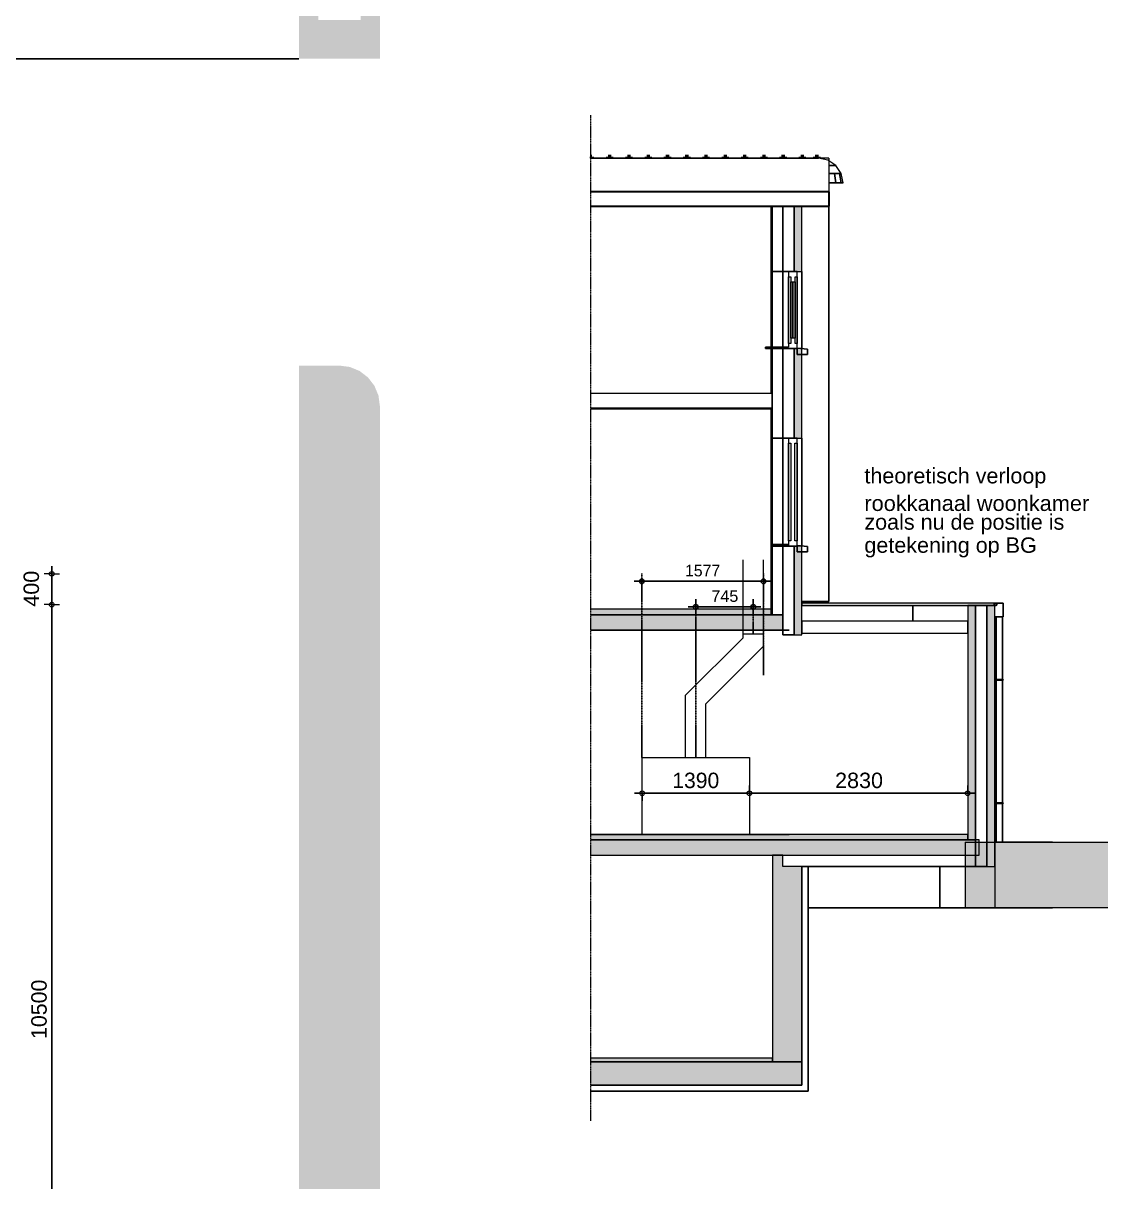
# Model space of a CAD drawing. Header units: millimetres. Extents: x -245 to 49755, y -245 to 41806.
# Drawn here: x 23945 to 30934, y 9032 to 16545 of the extents above; entities that cross this region are included whole.
import ezdxf

# ---------------------------------------------------------------- set-up
doc = ezdxf.new("R2010")
doc.units = ezdxf.units.MM
for name, pattern in [('PUNKT2_S9', [1, 0, -1]), ('STRICHPUNKT2_S5', [11, 8, -1, 1, -1]), ('VERDECKT2_S2', [2.7, 2, -0.7])]:
    doc.linetypes.add(name, pattern=pattern)
doc.layers.add('Standard', color=7, linetype='Continuous', lineweight=25)
doc.styles.add('ARIAL', font='arial.ttf')

msp = doc.modelspace()

# ---------------------------------------------------------------- hatches: boundary and pattern name
at = {"layer": 'Standard', "linetype": 'PUNKT2_S9', "lineweight": -3}
h = msp.add_hatch(color=23, dxfattribs=at)
h.paths.add_polyline_path([(25905.1, 19194.9), (25905.1, 19172.5), (25983.1, 19172.5), (25983.1, 19197.8), (25982, 19220.6), (25978.8, 19234.4), (25973.4, 19242.7), (25965.3, 19248.8), (25955.4, 19252.8), (25943.9, 19254.1), (25930.2, 19252.2), (25919.1, 19246.7), (25911.3, 19238.4), (25907, 19228.1), (25905.6, 19215.6)])
h.paths.add_polyline_path([(25912.6, 18709.3), (25907.7, 18697.4), (25905.8, 18683.1), (25905.1, 18659.5), (25905.1, 18638.7), (26087.2, 18638.7), (26087.2, 18673.2), (26086.7, 18689.9), (26084.6, 18701.2), (26080.1, 18711.5), (26073.1, 18719.8), (26062.5, 18726.7), (26046.7, 18732), (26024.7, 18735.4), (25996.2, 18736.7), (25968.1, 18735.4), (25947.3, 18732), (25932.1, 18726.3), (25920.7, 18718.9)])
h.paths.add_polyline_path([(25967, 18490.9), (25959.8, 18496.6), (25950.7, 18500), (25939.2, 18501.3), (25926.7, 18499.7), (25916.9, 18495), (25909.8, 18487.7), (25906, 18477.7), (25905.3, 18466.4), (25905.1, 18443.9), (25905.1, 18407.8), (25974.9, 18407.8), (25974.9, 18442), (25974.1, 18469.1), (25971.5, 18483.6)])
h.paths.add_polyline_path([(25974.9, 17037.9), (25974.9, 17072.2), (25974.1, 17099.2), (25971.5, 17113.7), (25967, 17121.1), (25959.8, 17126.7), (25950.7, 17130.2), (25939.2, 17131.4), (25926.7, 17129.9), (25916.9, 17125.2), (25909.8, 17117.8), (25906, 17107.8), (25905.3, 17096.5), (25905.1, 17074.1), (25905.1, 17037.9)])
h.paths.add_polyline_path([(25733.6, 16314.4), (26258.6, 16314.4), (26258.6, 25551.9), (26249.6, 25619.9), (26223.4, 25683.2), (26181.7, 25737.6), (26127.3, 25779.3), (26064, 25805.5), (25996.1, 25814.4), (25733.6, 25814.4)])
h.paths.add_polyline_path([(26133.6, 17487.8), (25905.1, 17487.8), (25905.1, 17419.8), (25858.6, 17419.8), (25858.6, 17601.9), (25905.1, 17601.9), (25905.1, 17534.1), (26133.6, 17534.1)], flags=16)
h.paths.add_polyline_path([(26133.6, 18822.3), (25858.6, 18822.3), (25858.6, 18868.6), (26133.6, 18868.6)], flags=16)
h.paths.add_polyline_path([(26032.4, 19766.5), (25986.1, 19766.5), (25986.1, 19866.2), (26095.7, 19866.2), (26111.6, 19848.4), (26125.5, 19824), (26135.1, 19796.4), (26138.2, 19768.2), (26133.7, 19734.6), (26120.2, 19705.6), (26098.1, 19682.1), (26068.5, 19665.4), (26033.2, 19655.2), (25995.1, 19651.9), (25954.6, 19655.7), (25918.8, 19666.9), (25889.3, 19685.4), (25867.5, 19710.9), (25857.2, 19735.6), (25853.9, 19765.7), (25859.3, 19803.7), (25875.4, 19832.3), (25901, 19852.2), (25934.7, 19863.3), (25945, 19817.3), (25926.8, 19810.3), (25913.1, 19799), (25904.3, 19784), (25901.3, 19765.7), (25907.1, 19738.5), (25924.4, 19717.4), (25953.1, 19704.1), (25992.8, 19699.6), (26035.7, 19704.1), (26066.4, 19717.7), (26084.6, 19738.7), (26090.8, 19765.3), (26089.1, 19779.8), (26084.1, 19794.4), (26076.4, 19808), (26067.3, 19819.5), (26032.4, 19819.5)], flags=16)
h.paths.add_polyline_path([(25858.6, 19611), (26133.6, 19611), (26133.6, 19564.5), (25954.2, 19472.2), (26133.6, 19472.2), (26133.6, 19429.2), (25858.6, 19429.2), (25858.6, 19474.2), (26042.2, 19568), (25858.6, 19568)], flags=16)
h.paths.add_polyline_path([(26133.6, 19338.4), (25858.6, 19338.4), (25858.6, 19384.6), (26133.6, 19384.6)], flags=16)
h.paths.add_polyline_path([(26021, 19262.7), (26025.9, 19250.7), (26028.9, 19230.4), (26029.8, 19202.7), (26029.8, 19172.5), (26133.6, 19172.5), (26133.6, 19126.2), (25858.6, 19126.2), (25858.6, 19200.5), (25859.7, 19235.4), (25862.7, 19255.5), (25872.4, 19273.6), (25889.7, 19288.5), (25913.3, 19298.5), (25943.2, 19301.8), (25966.4, 19299.9), (25985.7, 19294.1), (26001.1, 19285.4), (26012.9, 19274.6)], flags=16)
h.paths.add_polyline_path([(25905.1, 18959), (25966, 18959), (25966, 19074), (26012.4, 19074), (26012.4, 18959), (26087.2, 18959), (26087.2, 19087), (26133.6, 19087), (26133.6, 18912.7), (25858.6, 18912.7), (25858.6, 19082.6), (25905.1, 19082.6)], flags=16)
h.paths.add_polyline_path([(26132, 18702.4), (26133.6, 18679.4), (26133.6, 18592.4), (25858.6, 18592.4), (25858.6, 18677), (25859.9, 18702.1), (25863.8, 18720.6), (25873.8, 18739.3), (25889.1, 18755.1), (25909.4, 18767.8), (25933.8, 18777), (25963.1, 18782.6), (25998.7, 18784.5), (26030.4, 18782.8), (26057.2, 18777.5), (26084.4, 18767), (26105.8, 18752.9), (26118.3, 18738.7), (26127.7, 18720.4)], flags=16)
h.paths.add_polyline_path([(26133.6, 18567.5), (26133.6, 18512.2), (26073.7, 18478.7), (26047.7, 18463.8), (26033.4, 18454.4), (26026.3, 18447.6), (26022, 18440.5), (26019.5, 18430.9), (26018.7, 18417.2), (26018.7, 18407.8), (26133.6, 18407.8), (26133.6, 18361.5), (25858.6, 18361.5), (25858.6, 18458.9), (25860.4, 18490.6), (25866.1, 18512.2), (25876.2, 18527.2), (25892.3, 18538.9), (25912.6, 18546.4), (25935.6, 18548.9), (25964, 18545.2), (25986.8, 18533.8), (26003.2, 18514.9), (26012.2, 18488.4), (26023.2, 18502.2), (26035.2, 18513.1), (26052.7, 18524.7), (26079.9, 18539.6)], flags=16)
h.paths.add_polyline_path([(25858.6, 18147.8), (25858.6, 18317.7), (25905.1, 18317.7), (25905.1, 18194.1), (25966, 18194.1), (25966, 18309.2), (26012.4, 18309.2), (26012.4, 18194.1), (26087.2, 18194.1), (26087.2, 18322.1), (26133.6, 18322.1), (26133.6, 18147.8)], flags=16)
h.paths.add_polyline_path([(25858.6, 18075.1), (25858.6, 18124.2), (26133.6, 18042.1), (26133.6, 17992.8), (25858.6, 17910.8), (25858.6, 17961), (26062.1, 18019)], flags=16)
h.paths.add_polyline_path([(25905.1, 17801.7), (25905.1, 17678.1), (25966, 17678.1), (25966, 17793.1), (26012.4, 17793.1), (26012.4, 17678.1), (26087.2, 17678.1), (26087.2, 17806.1), (26133.6, 17806.1), (26133.6, 17631.8), (25858.6, 17631.8), (25858.6, 17801.7)], flags=16)
h.paths.add_polyline_path([(26138.4, 17305.6), (26132.4, 17267.1), (26114.4, 17238.8), (26084.8, 17220.2), (26044.1, 17211), (26038.8, 17256), (26062.5, 17262.1), (26078.8, 17272.4), (26088.4, 17287.1), (26091.5, 17306), (26088.7, 17325.6), (26080.3, 17339.6), (26067.9, 17348.2), (26053.6, 17351), (26044.6, 17349.8), (26037.1, 17346.2), (26030.6, 17339.8), (26025.1, 17329.6), (26020.4, 17316.3), (26013.1, 17292.6), (26000.7, 17260.8), (25985.9, 17240.4), (25960.8, 17224.6), (25930.6, 17219.3), (25910.3, 17221.8), (25891.4, 17229.1), (25875.2, 17241.3), (25863.4, 17257.7), (25856.3, 17278.4), (25853.9, 17302.9), (25859.5, 17340.7), (25876.6, 17367.8), (25903, 17384.5), (25937.2, 17390.8), (25939.6, 17344.5), (25921.4, 17339.8), (25909.2, 17331.6), (25902.1, 17319.5), (25899.8, 17302.4), (25902.3, 17284.4), (25909.8, 17270.8), (25917.3, 17265.4), (25926.8, 17263.5), (25935.8, 17265.2), (25943.5, 17270.4), (25952.5, 17285.4), (25961.9, 17312.9), (25971.7, 17342.3), (25981.8, 17362.8), (25993.8, 17377.3), (26009.8, 17388.1), (26029.5, 17395), (26053.4, 17397.3), (26076.4, 17394.5), (26097.7, 17386.4), (26115.7, 17373.1), (26128.5, 17355.4), (26136, 17332.9)], flags=16)
h.paths.add_polyline_path([(25876.2, 17157.4), (25892.3, 17169.1), (25912.6, 17176.6), (25935.6, 17179.1), (25964, 17175.3), (25986.8, 17163.9), (26003.2, 17145), (26012.2, 17118.6), (26023.2, 17132.3), (26035.2, 17143.3), (26052.7, 17154.9), (26079.9, 17169.7), (26133.6, 17197.7), (26133.6, 17142.3), (26073.7, 17108.9), (26047.7, 17093.9), (26033.4, 17084.5), (26026.3, 17077.8), (26022, 17070.6), (26019.5, 17061.1), (26018.7, 17047.3), (26018.7, 17037.9), (26133.6, 17037.9), (26133.6, 16991.7), (25858.6, 16991.7), (25858.6, 17089.1), (25860.4, 17120.8), (25866.1, 17142.3)], flags=16)
h.paths.add_polyline_path([(26133.6, 16952.3), (26133.6, 16778), (25858.6, 16778), (25858.6, 16947.9), (25905.1, 16947.9), (25905.1, 16824.2), (25966, 16824.2), (25966, 16939.3), (26012.4, 16939.3), (26012.4, 16824.2), (26087.2, 16824.2), (26087.2, 16952.3)], flags=16)
h.paths.add_polyline_path([(25966, 16610.7), (25966, 16725.8), (26012.4, 16725.8), (26012.4, 16610.7), (26087.2, 16610.7), (26087.2, 16738.7), (26133.6, 16738.7), (26133.6, 16564.4), (25858.6, 16564.4), (25858.6, 16734.4), (25905.1, 16734.4), (25905.1, 16610.7)], flags=16)
at = {"layer": 'Standard', "linetype": 'PUNKT2_S9', "lineweight": 18}
for color, points in [(59, [(28996, 14934.4), (28996, 15357.3), (28946, 15357.3), (28946, 14934.4)]), (59, [(28996, 13854.4), (28996, 14434.4), (28946, 14434.4), (28946, 13854.4)]), (59, [(28996, 12579.4), (28996, 13154.4), (28946, 13154.4), (28946, 12579.4)]), (253, [(30243, 12769.4), (30243, 12784.4), (28996, 12784.4), (28996, 12769.4)]), (253, [(28804.8, 12744.4), (27626.8, 12744.4), (27626.8, 12709.4), (28804.8, 12709.4)]), (254, [(28871, 12709.4), (27626.8, 12709.4), (27626.8, 12609.4), (28871, 12609.4)]), (9, [(30121, 11249.4), (30121, 12769.4), (30071, 12769.4), (30071, 11249.4)]), (59, [(30246, 11076.9), (30246, 12769.4), (30196, 12769.4), (30196, 11076.9)]), (253, [(30071, 11284.4), (27626.8, 11284.4), (27626.8, 11249.4), (30071, 11249.4)]), (254, [(30146, 11249.4), (27626.8, 11249.4), (27626.8, 11149.4), (30146, 11149.4)]), (7, [(30621, 11234.4), (30246, 11234.4), (30246, 10809.4), (30621, 10809.4)]), (9, [(28871, 9809.4), (28871, 11149.4), (28806, 11149.4), (28806, 9809.4)]), (9, [(28996, 9809.4), (28996, 11076.9), (28871, 11076.9), (28871, 9809.4)]), (251, [(28806, 9834.4), (27626.8, 9834.4), (27626.8, 9809.4), (28806, 9809.4)]), (252, [(28996, 9809.4), (27626.8, 9809.4), (27626.8, 9659.4), (28996, 9659.4)])]:
    msp.add_hatch(color=color, dxfattribs=at).paths.add_polyline_path(points)
at = {"layer": 'Standard', "linetype": 'PUNKT2_S9', "lineweight": -3}
h = msp.add_hatch(color=23, dxfattribs=at)
h.paths.add_polyline_path([(26036.9, 5450.5), (25995.1, 5454.9), (25953.8, 5450.5), (25924.6, 5437.6), (25907.1, 5417.6), (25901.3, 5391.8), (25907.1, 5366), (25925, 5345.7), (25954.4, 5332.5), (25995.9, 5328.2), (26036.9, 5332.7), (26066.8, 5346.1), (26084.8, 5366.4), (26090.8, 5391.8), (26084.8, 5416.9), (26067, 5437.1)])
h.paths.add_polyline_path([(26073.1, 5861.7), (26062.5, 5868.5), (26046.7, 5873.9), (26024.7, 5877.3), (25996.2, 5878.5), (25968.1, 5877.3), (25947.3, 5873.9), (25932.1, 5868.2), (25920.7, 5860.7), (25912.6, 5851.2), (25907.7, 5839.3), (25905.8, 5825), (25905.1, 5801.4), (25905.1, 5780.5), (26087.2, 5780.5), (26087.2, 5815.1), (26086.7, 5831.8), (26084.6, 5843.1), (26080.1, 5853.4)])
h.paths.add_polyline_path([(25905.1, 6261.7), (25905.1, 6225.6), (25974.9, 6225.6), (25974.9, 6259.8), (25974.1, 6286.9), (25971.5, 6301.4), (25967, 6308.8), (25959.8, 6314.4), (25950.7, 6317.8), (25939.2, 6319.1), (25926.7, 6317.5), (25916.9, 6312.8), (25909.8, 6305.5), (25906, 6295.5), (25905.3, 6284.2)])
h.paths.add_polyline_path([(25996.1, 14324.4), (25733.6, 14324.4), (25733.6, 4824.4), (26258.6, 4824.4), (26258.6, 14061.9), (26249.6, 14129.9), (26223.4, 14193.2), (26181.7, 14247.6), (26127.3, 14289.3), (26064, 14315.5)])
h.paths.add_polyline_path([(26018.7, 6225.6), (26133.6, 6225.6), (26133.6, 6179.3), (25858.6, 6179.3), (25858.6, 6276.7), (25860.4, 6308.5), (25866.1, 6330), (25876.2, 6345), (25892.3, 6356.7), (25912.6, 6364.3), (25935.6, 6366.7), (25964, 6363), (25986.8, 6351.6), (26003.2, 6332.7), (26012.2, 6306.2), (26023.2, 6320), (26035.2, 6331), (26052.7, 6342.5), (26079.9, 6357.4), (26133.6, 6385.3), (26133.6, 6330), (26073.7, 6296.5), (26047.7, 6281.6), (26033.4, 6272.2), (26026.3, 6265.5), (26022, 6258.3), (26019.5, 6248.7), (26018.7, 6235)], flags=16)
h.paths.add_polyline_path([(26087.2, 6139.9), (26133.6, 6139.9), (26133.6, 5965.6), (25858.6, 5965.6), (25858.6, 6135.6), (25905.1, 6135.6), (25905.1, 6011.9), (25966, 6011.9), (25966, 6127), (26012.4, 6127), (26012.4, 6011.9), (26087.2, 6011.9)], flags=16)
h.paths.add_polyline_path([(26133.6, 5734.3), (25858.6, 5734.3), (25858.6, 5818.8), (25859.9, 5844), (25863.8, 5862.5), (25873.8, 5881.2), (25889.1, 5897), (25909.4, 5909.7), (25933.8, 5918.9), (25963.1, 5924.5), (25998.7, 5926.4), (26030.4, 5924.7), (26057.2, 5919.4), (26084.4, 5908.9), (26105.8, 5894.8), (26118.3, 5880.6), (26127.7, 5862.3), (26132, 5844.3), (26133.6, 5821.3)], flags=16)
h.paths.add_polyline_path([(26087.2, 5586.4), (26087.2, 5701.4), (26133.6, 5701.4), (26133.6, 5540.1), (25860.8, 5540.1), (25860.8, 5586.4)], flags=16)
h.paths.add_polyline_path([(25875.1, 5326.5), (25864.7, 5341.9), (25856.7, 5364.9), (25853.9, 5391.3), (25863.2, 5436.9), (25891.6, 5472.3), (25936.6, 5495.1), (25996.4, 5502.8), (26055.7, 5495.3), (26100.7, 5472.6), (26128.9, 5437.3), (26138.2, 5391.9), (26128.9, 5346), (26100.9, 5310.6), (26056.3, 5288), (25997.8, 5280.5), (25959.1, 5283.1), (25927.2, 5290.9), (25907.3, 5300.2), (25889.5, 5312.2)], flags=16)
h.paths.add_polyline_path([(25901.7, 5255.8), (26087.2, 5130.2), (26087.2, 5260.6), (26133.6, 5260.6), (26133.6, 5074.4), (26083.5, 5074.4), (25905.1, 5194.8), (25905.1, 5074.4), (25858.6, 5074.4), (25858.6, 5255.8)], flags=16)
at = {"layer": 'Standard', "linetype": 'PUNKT2_S9', "lineweight": 18}
msp.add_hatch(color=7, dxfattribs=at).paths.add_polyline_path([(30053.9, 11234.4), (31314.9, 11234.4), (31314.9, 10809.4), (30053.9, 10809.4)], flags=16)

# ---------------------------------------------------------------- linework, layer by layer
at = {"layer": 'Standard', "color": 26, "linetype": 'Continuous', "lineweight": -3}
msp.add_line((17183.6, 16314.4), (25733.6, 16314.4), dxfattribs=at)
at = {"layer": 'Standard', "color": 30, "linetype": 'STRICHPUNKT2_S5', "lineweight": 18}
msp.add_line((27626.8, 9427.4), (27626.8, 15949), dxfattribs=at)
at = {"layer": 'Standard', "color": 8, "linetype": 'Continuous', "lineweight": 100}
for p, q in [((27626.8, 15678.4), (27634.2, 15678.4)), ((27634.2, 15678.4), (27634.2, 15668.4)), ((27739.2, 15668.4), (27739.2, 15678.4)), ((27739.2, 15678.4), (27759.2, 15678.4)), ((27759.2, 15678.4), (27759.2, 15668.4)), ((27864.2, 15668.4), (27864.2, 15678.4)), ((27864.2, 15678.4), (27884.2, 15678.4)), ((27884.2, 15678.4), (27884.2, 15668.4)), ((27989.2, 15668.4), (27989.2, 15678.4)), ((27989.2, 15678.4), (28009.2, 15678.4)), ((28009.2, 15678.4), (28009.2, 15668.4)), ((28114.2, 15668.4), (28114.2, 15678.4)), ((28114.2, 15678.4), (28134.2, 15678.4)), ((28134.2, 15678.4), (28134.2, 15668.4)), ((28239.2, 15668.4), (28239.2, 15678.4)), ((28239.2, 15678.4), (28259.2, 15678.4)), ((28259.2, 15678.4), (28259.2, 15668.4)), ((28364.2, 15668.4), (28364.2, 15678.4)), ((28364.2, 15678.4), (28384.2, 15678.4)), ((28384.2, 15678.4), (28384.2, 15668.4)), ((28489.2, 15668.4), (28489.2, 15678.4)), ((28489.2, 15678.4), (28509.2, 15678.4)), ((28509.2, 15678.4), (28509.2, 15668.4)), ((28614.2, 15668.4), (28614.2, 15678.4)), ((28614.2, 15678.4), (28634.2, 15678.4)), ((28634.2, 15678.4), (28634.2, 15668.4)), ((28739.2, 15668.4), (28739.2, 15678.4)), ((28739.2, 15678.4), (28759.2, 15678.4)), ((28759.2, 15678.4), (28759.2, 15668.4)), ((28864.2, 15668.4), (28864.2, 15678.4)), ((28864.2, 15678.4), (28884.2, 15678.4)), ((28884.2, 15678.4), (28884.2, 15668.4)), ((28989.2, 15668.4), (28989.2, 15678.4)), ((28989.2, 15678.4), (29009.2, 15678.4)), ((29009.2, 15678.4), (29009.2, 15668.4)), ((29102.8, 15678.4), (29082.8, 15678.4)), ((29082.8, 15678.4), (29082.8, 15668.4)), ((29102.8, 15668.4), (29102.8, 15678.4))]:
    msp.add_line(p, q, dxfattribs=at)
at = {"layer": 'Standard', "color": 250, "linetype": 'Continuous', "lineweight": 18}
for p, q in [((27626.8, 15668.4), (29082.8, 15668.4)), ((29164.1, 15656.3), (29102.8, 15668.4)), ((29216, 15621.6), (29164.1, 15656.3)), ((29250.6, 15569.7), (29216, 15621.6)), ((29262.8, 15508.4), (29250.6, 15569.7))]:
    msp.add_line(p, q, dxfattribs=at)
at = {"layer": 'Standard', "color": 253, "linetype": 'Continuous', "lineweight": 18}
for p, q in [((29171, 15668.4), (27626.8, 15668.4)), ((29171, 15668.4), (29171, 15450.6)), ((27626.8, 15450.6), (29171, 15450.6)), ((28614.1, 12559.4), (28614.1, 13065.8)), ((28746.1, 12504.7), (28746.1, 13065.8)), ((30121, 12769.4), (30071, 12769.4)), ((30071, 12769.4), (30071, 12667.4)), ((30121, 11249.4), (30121, 12769.4)), ((30071, 12667.4), (30071, 12589.4)), ((28241.5, 12186.9), (28614.1, 12559.4)), ((28614.1, 12584.4), (28746.1, 12584.4)), ((30071, 12589.4), (30071, 11284.4)), ((28373.5, 12132.2), (28746.1, 12504.7)), ((28241.5, 11784.4), (28241.5, 12186.9)), ((28373.5, 11784.4), (28373.5, 12132.2)), ((27957.5, 11784.4), (28655, 11784.4)), ((27957.5, 11784.4), (27957.5, 11284.4)), ((28655, 11784.4), (28655, 11284.4)), ((30071, 11284.4), (30071, 11249.4)), ((30071, 11249.4), (30121, 11249.4))]:
    msp.add_line(p, q, dxfattribs=at)
at = {"layer": 'Standard', "color": 7, "linetype": 'Continuous', "lineweight": -3}
for p, q in [((27634.2, 15668.4), (27634.2, 15678.4)), ((27739.2, 15678.4), (27739.2, 15668.4)), ((27759.2, 15668.4), (27759.2, 15678.4)), ((27864.2, 15678.4), (27864.2, 15668.4)), ((27884.2, 15668.4), (27884.2, 15678.4)), ((27989.2, 15678.4), (27989.2, 15668.4)), ((28009.2, 15668.4), (28009.2, 15678.4)), ((28114.2, 15678.4), (28114.2, 15668.4)), ((28134.2, 15668.4), (28134.2, 15678.4)), ((28239.2, 15678.4), (28239.2, 15668.4)), ((28259.2, 15668.4), (28259.2, 15678.4)), ((28364.2, 15678.4), (28364.2, 15668.4)), ((28384.2, 15668.4), (28384.2, 15678.4)), ((28489.2, 15678.4), (28489.2, 15668.4)), ((28509.2, 15668.4), (28509.2, 15678.4)), ((28614.2, 15678.4), (28614.2, 15668.4)), ((28634.2, 15668.4), (28634.2, 15678.4)), ((28739.2, 15678.4), (28739.2, 15668.4)), ((28759.2, 15668.4), (28759.2, 15678.4)), ((28864.2, 15678.4), (28864.2, 15668.4)), ((28884.2, 15668.4), (28884.2, 15678.4)), ((28989.2, 15678.4), (28989.2, 15668.4)), ((29009.2, 15668.4), (29009.2, 15678.4)), ((29082.8, 15678.4), (29082.8, 15668.4)), ((29102.8, 15678.4), (29102.8, 15668.4)), ((29171, 15621.6), (29182.8, 15621.6)), ((29171, 15569.7), (29207.4, 15569.7)), ((29182.8, 15621.6), (29207.4, 15621.6)), ((29207.4, 15621.6), (29216, 15621.6)), ((29207.4, 15569.7), (29216, 15508.4)), ((29207.4, 15569.7), (29239.4, 15569.7)), ((29239.4, 15569.7), (29250.6, 15508.4)), ((29239.4, 15569.7), (29250.6, 15569.7)), ((29171, 15508.4), (29216, 15508.4)), ((29216, 15508.4), (29250.6, 15508.4)), ((29250.6, 15508.4), (29262.8, 15508.4)), ((29171, 15357.3), (29171, 12795.8)), ((28796, 14934.4), (28796, 14444.4)), ((28802.3, 14934.4), (28802.3, 14444.4)), ((28802.3, 14444.4), (28802.3, 14934.4)), ((28871, 14444.4), (28871, 14934.4)), ((28871, 14934.4), (28871, 14444.4)), ((28909, 14900.9), (28909, 14467.9)), ((28966, 14467.9), (28966, 14900.9)), ((28996, 14434.6), (28996, 14934.4)), ((28923.5, 14867.4), (28923.5, 14501.4)), ((28937.5, 14867.4), (28937.5, 14501.4)), ((28951.5, 14501.4), (28951.5, 14867.4)), ((28802.3, 13164.4), (28802.3, 13854.4)), ((28802.3, 13854.4), (28802.3, 13164.4)), ((28871, 13164.4), (28871, 13854.4)), ((28871, 13854.4), (28871, 13164.4)), ((28996, 13154.6), (28996, 13854.4)), ((28909, 13820.9), (28909, 13187.9)), ((28966, 13187.9), (28966, 13820.9)), ((28909, 13164.4), (28796, 13164.4)), ((27957.5, 12925.7), (27907.5, 12925.7)), ((27957.5, 12925.7), (28173.9, 12925.7)), ((28173.9, 12925.7), (28746.1, 12925.7)), ((28746.1, 12925.7), (28796.1, 12925.7)), ((29171, 12795.8), (28996, 12795.8)), ((30246, 12784.4), (30243, 12784.4)), ((30246, 12769.4), (30246, 12776.9)), ((30253.5, 12784.4), (30301, 12784.4)), ((30301, 12784.4), (30301, 12769.4)), ((28307.5, 12760), (28257.5, 12760)), ((28307.5, 12760), (28344.7, 12760)), ((28344.7, 12760), (28680.1, 12760)), ((28680.1, 12760), (28730.1, 12760)), ((29716, 12667.4), (29716, 12769.4)), ((30196, 12769.4), (30178.5, 12769.4)), ((30196, 11076.9), (30196, 12769.4)), ((30301, 12769.4), (30301, 12694.4)), ((30246, 12694.4), (30301, 12694.4)), ((30256, 12289.4), (30256, 12694.4)), ((30296, 12694.4), (30296, 12289.4)), ((30251, 12289.4), (30251, 12284.4)), ((30251, 12289.4), (30251.1, 12289.4)), ((30251, 12284.4), (30251.1, 12284.4)), ((30251.1, 12289.4), (30251.2, 12289.4)), ((30251.1, 12284.4), (30251.2, 12284.4)), ((30251.2, 12289.4), (30251.4, 12289.4)), ((30251.2, 12284.4), (30251.4, 12284.4)), ((30251.4, 12289.4), (30251.6, 12289.4)), ((30251.4, 12284.4), (30251.6, 12284.4)), ((30251.6, 12289.4), (30251.9, 12289.4)), ((30251.6, 12284.4), (30251.9, 12284.4)), ((30251.9, 12289.4), (30252.2, 12289.4)), ((30251.9, 12284.4), (30252.2, 12284.4)), ((30252.2, 12289.4), (30252.5, 12289.4)), ((30252.2, 12284.4), (30252.5, 12284.4)), ((30252.5, 12289.4), (30252.9, 12289.4)), ((30252.5, 12284.4), (30252.9, 12284.4)), ((30252.9, 12289.4), (30253.4, 12289.4)), ((30252.9, 12284.4), (30253.4, 12284.4)), ((30253.4, 12289.4), (30253.9, 12289.4)), ((30253.4, 12284.4), (30253.9, 12284.4)), ((30253.9, 12289.4), (30254.4, 12289.4)), ((30253.9, 12284.4), (30254.4, 12284.4)), ((30254.4, 12289.4), (30254.9, 12289.4)), ((30254.4, 12284.4), (30254.9, 12284.4)), ((30254.9, 12289.4), (30255.5, 12289.4)), ((30254.9, 12284.4), (30255.5, 12284.4)), ((30255.5, 12289.4), (30256.2, 12289.4)), ((30255.5, 12284.4), (30256.2, 12284.4)), ((30256, 11489.4), (30256, 12284.4)), ((30256.2, 12289.4), (30256.9, 12289.4)), ((30256.2, 12284.4), (30256.9, 12284.4)), ((30256.9, 12289.4), (30257.6, 12289.4)), ((30256.9, 12284.4), (30257.6, 12284.4)), ((30257.6, 12289.4), (30258.3, 12289.4)), ((30257.6, 12284.4), (30258.3, 12284.4)), ((30258.3, 12289.4), (30259.1, 12289.4)), ((30258.3, 12284.4), (30259.1, 12284.4)), ((30259.1, 12289.4), (30260, 12289.4)), ((30259.1, 12284.4), (30260, 12284.4)), ((30260, 12289.4), (30260.8, 12289.4)), ((30260, 12284.4), (30260.8, 12284.4)), ((30260.8, 12289.4), (30261.7, 12289.4)), ((30260.8, 12284.4), (30261.7, 12284.4)), ((30261.7, 12289.4), (30262.6, 12289.4)), ((30261.7, 12284.4), (30262.6, 12284.4)), ((30262.6, 12289.4), (30263.5, 12289.4)), ((30262.6, 12284.4), (30263.5, 12284.4)), ((30263.5, 12289.4), (30264.5, 12289.4)), ((30263.5, 12284.4), (30264.5, 12284.4)), ((30264.5, 12289.4), (30265.5, 12289.4)), ((30264.5, 12284.4), (30265.5, 12284.4)), ((30265.5, 12289.4), (30266.5, 12289.4)), ((30265.5, 12284.4), (30266.5, 12284.4)), ((30266.5, 12289.4), (30267.5, 12289.4)), ((30266.5, 12284.4), (30267.5, 12284.4)), ((30267.5, 12289.4), (30268.5, 12289.4)), ((30267.5, 12284.4), (30268.5, 12284.4)), ((30268.5, 12289.4), (30269.6, 12289.4)), ((30268.5, 12284.4), (30269.6, 12284.4)), ((30269.6, 12289.4), (30270.6, 12289.4)), ((30269.6, 12284.4), (30270.6, 12284.4)), ((30270.6, 12289.4), (30271.7, 12289.4)), ((30270.6, 12284.4), (30271.7, 12284.4)), ((30271.7, 12289.4), (30272.8, 12289.4)), ((30271.7, 12284.4), (30272.8, 12284.4)), ((30272.8, 12289.4), (30273.8, 12289.4)), ((30272.8, 12284.4), (30273.8, 12284.4)), ((30273.8, 12289.4), (30274.9, 12289.4)), ((30273.8, 12284.4), (30274.9, 12284.4)), ((30274.9, 12289.4), (30276, 12289.4)), ((30274.9, 12284.4), (30276, 12284.4)), ((30276, 12289.4), (30277.1, 12289.4)), ((30276, 12284.4), (30277.1, 12284.4)), ((30277.1, 12289.4), (30278.2, 12289.4)), ((30277.1, 12284.4), (30278.2, 12284.4)), ((30278.2, 12289.4), (30279.3, 12289.4)), ((30278.2, 12284.4), (30279.3, 12284.4)), ((30279.3, 12289.4), (30280.4, 12289.4)), ((30279.3, 12284.4), (30280.4, 12284.4)), ((30280.4, 12289.4), (30281.4, 12289.4)), ((30280.4, 12284.4), (30281.4, 12284.4)), ((30281.4, 12289.4), (30282.5, 12289.4)), ((30281.4, 12284.4), (30282.5, 12284.4)), ((30282.5, 12289.4), (30283.5, 12289.4)), ((30282.5, 12284.4), (30283.5, 12284.4)), ((30283.5, 12289.4), (30284.6, 12289.4)), ((30283.5, 12284.4), (30284.6, 12284.4)), ((30284.6, 12289.4), (30285.6, 12289.4)), ((30284.6, 12284.4), (30285.6, 12284.4)), ((30285.6, 12289.4), (30286.6, 12289.4)), ((30285.6, 12284.4), (30286.6, 12284.4)), ((30286.6, 12289.4), (30287.6, 12289.4)), ((30286.6, 12284.4), (30287.6, 12284.4)), ((30287.6, 12289.4), (30288.5, 12289.4)), ((30287.6, 12284.4), (30288.5, 12284.4)), ((30288.5, 12289.4), (30289.5, 12289.4)), ((30288.5, 12284.4), (30289.5, 12284.4)), ((30289.5, 12289.4), (30290.4, 12289.4)), ((30289.5, 12284.4), (30290.4, 12284.4)), ((30290.4, 12289.4), (30291.2, 12289.4)), ((30290.4, 12284.4), (30291.2, 12284.4)), ((30291.2, 12289.4), (30292.1, 12289.4)), ((30291.2, 12284.4), (30292.1, 12284.4)), ((30292.1, 12289.4), (30292.9, 12289.4)), ((30292.1, 12284.4), (30292.9, 12284.4)), ((30292.9, 12289.4), (30293.7, 12289.4)), ((30292.9, 12284.4), (30293.7, 12284.4)), ((30293.7, 12289.4), (30294.5, 12289.4)), ((30293.7, 12284.4), (30294.5, 12284.4)), ((30294.5, 12289.4), (30295.2, 12289.4)), ((30294.5, 12284.4), (30295.2, 12284.4)), ((30295.2, 12289.4), (30295.9, 12289.4)), ((30295.2, 12284.4), (30295.9, 12284.4)), ((30295.9, 12289.4), (30296.5, 12289.4)), ((30295.9, 12284.4), (30296.5, 12284.4)), ((30296, 12284.4), (30296, 11489.4)), ((30296.5, 12289.4), (30297.1, 12289.4)), ((30296.5, 12284.4), (30297.1, 12284.4)), ((30297.1, 12289.4), (30297.7, 12289.4)), ((30297.1, 12284.4), (30297.7, 12284.4)), ((30297.7, 12289.4), (30298.2, 12289.4)), ((30297.7, 12284.4), (30298.2, 12284.4)), ((30298.2, 12289.4), (30298.7, 12289.4)), ((30298.2, 12284.4), (30298.7, 12284.4)), ((30298.7, 12289.4), (30299.1, 12289.4)), ((30298.7, 12284.4), (30299.1, 12284.4)), ((30299.1, 12289.4), (30299.5, 12289.4)), ((30299.1, 12284.4), (30299.5, 12284.4)), ((30299.5, 12289.4), (30299.9, 12289.4)), ((30299.5, 12284.4), (30299.9, 12284.4)), ((30299.9, 12289.4), (30300.2, 12289.4)), ((30299.9, 12284.4), (30300.2, 12284.4)), ((30300.2, 12289.4), (30300.4, 12289.4)), ((30300.2, 12284.4), (30300.4, 12284.4)), ((30300.4, 12289.4), (30300.6, 12289.4)), ((30300.4, 12284.4), (30300.6, 12284.4)), ((30300.6, 12289.4), (30300.8, 12289.4)), ((30300.6, 12284.4), (30300.8, 12284.4)), ((30300.8, 12289.4), (30300.9, 12289.4)), ((30300.8, 12284.4), (30300.9, 12284.4)), ((30300.9, 12289.4), (30301, 12289.4)), ((30300.9, 12284.4), (30301, 12284.4)), ((30301, 12289.4), (30301, 12284.4)), ((30251, 11489.4), (30251, 11484.4)), ((30251, 11489.4), (30251.1, 11489.4)), ((30251, 11484.4), (30251.1, 11484.4)), ((30251.1, 11489.4), (30251.2, 11489.4)), ((30251.1, 11484.4), (30251.2, 11484.4)), ((30251.2, 11489.4), (30251.4, 11489.4)), ((30251.2, 11484.4), (30251.4, 11484.4)), ((30251.4, 11489.4), (30251.6, 11489.4)), ((30251.4, 11484.4), (30251.6, 11484.4)), ((30251.6, 11489.4), (30251.9, 11489.4)), ((30251.6, 11484.4), (30251.9, 11484.4)), ((30251.9, 11489.4), (30252.2, 11489.4)), ((30251.9, 11484.4), (30252.2, 11484.4)), ((30252.2, 11489.4), (30252.5, 11489.4)), ((30252.2, 11484.4), (30252.5, 11484.4)), ((30252.5, 11489.4), (30252.9, 11489.4)), ((30252.5, 11484.4), (30252.9, 11484.4)), ((30252.9, 11489.4), (30253.4, 11489.4)), ((30252.9, 11484.4), (30253.4, 11484.4)), ((30253.4, 11489.4), (30253.9, 11489.4)), ((30253.4, 11484.4), (30253.9, 11484.4)), ((30253.9, 11489.4), (30254.4, 11489.4)), ((30253.9, 11484.4), (30254.4, 11484.4)), ((30254.4, 11489.4), (30254.9, 11489.4)), ((30254.4, 11484.4), (30254.9, 11484.4)), ((30254.9, 11489.4), (30255.5, 11489.4)), ((30254.9, 11484.4), (30255.5, 11484.4)), ((30255.5, 11489.4), (30256.2, 11489.4)), ((30255.5, 11484.4), (30256.2, 11484.4)), ((30256, 11234.4), (30256, 11484.4)), ((30256.2, 11489.4), (30256.9, 11489.4)), ((30256.2, 11484.4), (30256.9, 11484.4)), ((30256.9, 11489.4), (30257.6, 11489.4)), ((30256.9, 11484.4), (30257.6, 11484.4)), ((30257.6, 11489.4), (30258.3, 11489.4)), ((30257.6, 11484.4), (30258.3, 11484.4)), ((30258.3, 11489.4), (30259.1, 11489.4)), ((30258.3, 11484.4), (30259.1, 11484.4)), ((30259.1, 11489.4), (30260, 11489.4)), ((30259.1, 11484.4), (30260, 11484.4)), ((30260, 11489.4), (30260.8, 11489.4)), ((30260, 11484.4), (30260.8, 11484.4)), ((30260.8, 11489.4), (30261.7, 11489.4)), ((30260.8, 11484.4), (30261.7, 11484.4)), ((30261.7, 11489.4), (30262.6, 11489.4)), ((30261.7, 11484.4), (30262.6, 11484.4)), ((30262.6, 11489.4), (30263.5, 11489.4)), ((30262.6, 11484.4), (30263.5, 11484.4)), ((30263.5, 11489.4), (30264.5, 11489.4)), ((30263.5, 11484.4), (30264.5, 11484.4)), ((30264.5, 11489.4), (30265.5, 11489.4)), ((30264.5, 11484.4), (30265.5, 11484.4)), ((30265.5, 11489.4), (30266.5, 11489.4)), ((30265.5, 11484.4), (30266.5, 11484.4)), ((30266.5, 11489.4), (30267.5, 11489.4)), ((30266.5, 11484.4), (30267.5, 11484.4)), ((30267.5, 11489.4), (30268.5, 11489.4)), ((30267.5, 11484.4), (30268.5, 11484.4)), ((30268.5, 11489.4), (30269.6, 11489.4)), ((30268.5, 11484.4), (30269.6, 11484.4)), ((30269.6, 11489.4), (30270.6, 11489.4)), ((30269.6, 11484.4), (30270.6, 11484.4)), ((30270.6, 11489.4), (30271.7, 11489.4)), ((30270.6, 11484.4), (30271.7, 11484.4)), ((30271.7, 11489.4), (30272.8, 11489.4)), ((30271.7, 11484.4), (30272.8, 11484.4)), ((30272.8, 11489.4), (30273.8, 11489.4)), ((30272.8, 11484.4), (30273.8, 11484.4)), ((30273.8, 11489.4), (30274.9, 11489.4)), ((30273.8, 11484.4), (30274.9, 11484.4)), ((30274.9, 11489.4), (30276, 11489.4)), ((30274.9, 11484.4), (30276, 11484.4)), ((30276, 11489.4), (30277.1, 11489.4)), ((30276, 11484.4), (30277.1, 11484.4)), ((30277.1, 11489.4), (30278.2, 11489.4)), ((30277.1, 11484.4), (30278.2, 11484.4)), ((30278.2, 11489.4), (30279.3, 11489.4)), ((30278.2, 11484.4), (30279.3, 11484.4)), ((30279.3, 11489.4), (30280.4, 11489.4)), ((30279.3, 11484.4), (30280.4, 11484.4)), ((30280.4, 11489.4), (30281.4, 11489.4)), ((30280.4, 11484.4), (30281.4, 11484.4)), ((30281.4, 11489.4), (30282.5, 11489.4)), ((30281.4, 11484.4), (30282.5, 11484.4)), ((30282.5, 11489.4), (30283.5, 11489.4)), ((30282.5, 11484.4), (30283.5, 11484.4)), ((30283.5, 11489.4), (30284.6, 11489.4)), ((30283.5, 11484.4), (30284.6, 11484.4)), ((30284.6, 11489.4), (30285.6, 11489.4)), ((30284.6, 11484.4), (30285.6, 11484.4)), ((30285.6, 11489.4), (30286.6, 11489.4)), ((30285.6, 11484.4), (30286.6, 11484.4)), ((30286.6, 11489.4), (30287.6, 11489.4)), ((30286.6, 11484.4), (30287.6, 11484.4)), ((30287.6, 11489.4), (30288.5, 11489.4)), ((30287.6, 11484.4), (30288.5, 11484.4)), ((30288.5, 11489.4), (30289.5, 11489.4)), ((30288.5, 11484.4), (30289.5, 11484.4)), ((30289.5, 11489.4), (30290.4, 11489.4)), ((30289.5, 11484.4), (30290.4, 11484.4)), ((30290.4, 11489.4), (30291.2, 11489.4)), ((30290.4, 11484.4), (30291.2, 11484.4)), ((30291.2, 11489.4), (30292.1, 11489.4)), ((30291.2, 11484.4), (30292.1, 11484.4)), ((30292.1, 11489.4), (30292.9, 11489.4)), ((30292.1, 11484.4), (30292.9, 11484.4)), ((30292.9, 11489.4), (30293.7, 11489.4)), ((30292.9, 11484.4), (30293.7, 11484.4)), ((30293.7, 11489.4), (30294.5, 11489.4)), ((30293.7, 11484.4), (30294.5, 11484.4)), ((30294.5, 11489.4), (30295.2, 11489.4)), ((30294.5, 11484.4), (30295.2, 11484.4)), ((30295.2, 11489.4), (30295.9, 11489.4)), ((30295.2, 11484.4), (30295.9, 11484.4)), ((30295.9, 11489.4), (30296.5, 11489.4)), ((30295.9, 11484.4), (30296.5, 11484.4)), ((30296, 11484.4), (30296, 11234.4)), ((30296.5, 11489.4), (30297.1, 11489.4)), ((30296.5, 11484.4), (30297.1, 11484.4)), ((30297.1, 11489.4), (30297.7, 11489.4)), ((30297.1, 11484.4), (30297.7, 11484.4)), ((30297.7, 11489.4), (30298.2, 11489.4)), ((30297.7, 11484.4), (30298.2, 11484.4)), ((30298.2, 11489.4), (30298.7, 11489.4)), ((30298.2, 11484.4), (30298.7, 11484.4)), ((30298.7, 11489.4), (30299.1, 11489.4)), ((30298.7, 11484.4), (30299.1, 11484.4)), ((30299.1, 11489.4), (30299.5, 11489.4)), ((30299.1, 11484.4), (30299.5, 11484.4)), ((30299.5, 11489.4), (30299.9, 11489.4)), ((30299.5, 11484.4), (30299.9, 11484.4)), ((30299.9, 11489.4), (30300.2, 11489.4)), ((30299.9, 11484.4), (30300.2, 11484.4)), ((30300.2, 11489.4), (30300.4, 11489.4)), ((30300.2, 11484.4), (30300.4, 11484.4)), ((30300.4, 11489.4), (30300.6, 11489.4)), ((30300.4, 11484.4), (30300.6, 11484.4)), ((30300.6, 11489.4), (30300.8, 11489.4)), ((30300.6, 11484.4), (30300.8, 11484.4)), ((30300.8, 11489.4), (30300.9, 11489.4)), ((30300.8, 11484.4), (30300.9, 11484.4)), ((30300.9, 11489.4), (30301, 11489.4)), ((30300.9, 11484.4), (30301, 11484.4)), ((30301, 11489.4), (30301, 11484.4)), ((30256, 11244.4), (30246, 11244.4)), ((29036, 11076.9), (29716, 11076.9)), ((29716, 11076.9), (30121, 11076.9)), ((29891, 10809.4), (29891, 11076.9)), ((30178.5, 11076.9), (30196, 11076.9)), ((29036, 10809.4), (29891, 10809.4)), ((29891, 10809.4), (30246, 10809.4))]:
    msp.add_line(p, q, dxfattribs=at)
at = {"layer": 'Standard', "color": 255, "linetype": 'Continuous', "lineweight": 35}
for p, q in [((29171, 15450.6), (27626.8, 15450.6)), ((29171, 15450.6), (29171, 15357.3)), ((27626.8, 15357.3), (28796, 15357.3)), ((28796, 15357.3), (28996, 15357.3)), ((28996, 15357.3), (29171, 15357.3))]:
    msp.add_line(p, q, dxfattribs=at)
at = {"layer": 'Standard', "color": 253, "linetype": 'Continuous', "lineweight": -3}
for p, q in [((28796, 15357.3), (28796, 14934.4)), ((28802.3, 15357.3), (28796, 15357.3)), ((28802.3, 14934.4), (28802.3, 15357.3)), ((28796, 14934.4), (28802.3, 14934.4)), ((28796, 14434.4), (28796, 14144.4)), ((28802.3, 14434.4), (28796, 14434.4)), ((28802.3, 13854.4), (28802.3, 14434.4)), ((28796, 14049.4), (28796, 14044.4)), ((28796, 14044.4), (28796, 13854.4)), ((28796, 13854.4), (28802.3, 13854.4)), ((28802.3, 13154.4), (28796, 13154.4)), ((28796, 13154.4), (28796, 12709.4)), ((28802.3, 12709.4), (28802.3, 13154.4)), ((28796, 12709.4), (28802.3, 12709.4)), ((27626.8, 12609.4), (28912.6, 12609.4)), ((27626.8, 11284.4), (28912.6, 11284.4))]:
    msp.add_line(p, q, dxfattribs=at)
at = {"layer": 'Standard', "color": 51, "linetype": 'Continuous', "lineweight": -3}
for p, q in [((28802.3, 15357.3), (28802.3, 14934.4)), ((28871, 15357.3), (28802.3, 15357.3)), ((28871, 14934.4), (28871, 15357.3)), ((28802.3, 14934.4), (28871, 14934.4)), ((28759, 14444.4), (28759, 14434.4)), ((28909, 14444.4), (28759, 14444.4)), ((28759, 14434.4), (28796, 14434.4)), ((28802.3, 14434.4), (28871, 14434.4)), ((28802.3, 14434.4), (28802.3, 13854.4)), ((28871, 14434.4), (28802.3, 14434.4)), ((28871, 13854.4), (28871, 14434.4)), ((28802.3, 13854.4), (28871, 13854.4)), ((28871, 13154.4), (28802.3, 13154.4)), ((28802.3, 13154.4), (28802.3, 12709.4)), ((28871, 12709.4), (28871, 13154.4)), ((28802.3, 12709.4), (28804.8, 12709.4)), ((28804.8, 12709.4), (28871, 12709.4)), ((30121, 12769.4), (30121, 11249.4)), ((30178.5, 12769.4), (30121, 12769.4)), ((30121, 11249.4), (30121, 11076.9)), ((30121, 11076.9), (30178.5, 11076.9))]:
    msp.add_line(p, q, dxfattribs=at)
at = {"layer": 'Standard', "color": 255, "linetype": 'Continuous', "lineweight": -3}
for p, q in [((28871, 15357.3), (28871, 14934.4)), ((28946, 15357.3), (28871, 15357.3)), ((28946, 14934.4), (28946, 15357.3)), ((28871, 14934.4), (28946, 14934.4)), ((28871, 14434.4), (28871, 13854.4)), ((28946, 14434.4), (28871, 14434.4)), ((28946, 13854.4), (28946, 14434.4)), ((28796, 14049.4), (27626.8, 14049.4)), ((28796, 14044.4), (28796, 14049.4)), ((28796, 13854.4), (28796, 14044.4)), ((28796, 13154.4), (28796, 13854.4)), ((28871, 13854.4), (28946, 13854.4)), ((28796, 12709.4), (28796, 13154.4)), ((28946, 13154.4), (28871, 13154.4)), ((28871, 13154.4), (28871, 12609.4)), ((28946, 12579.4), (28946, 13154.4)), ((27626.8, 12709.4), (28796, 12709.4)), ((28871, 12609.4), (28871, 12579.4)), ((28871, 12579.4), (28946, 12579.4))]:
    msp.add_line(p, q, dxfattribs=at)
at = {"layer": 'Standard', "color": 36, "linetype": 'Continuous', "lineweight": 18}
for p, q in [((28946, 15357.3), (28946, 14934.4)), ((28996, 15357.3), (28946, 15357.3)), ((28996, 14934.4), (28996, 15357.3)), ((28946, 14934.4), (28996, 14934.4)), ((28946, 14434.4), (28946, 13854.4)), ((28996, 14434.4), (28946, 14434.4)), ((28996, 13854.4), (28996, 14434.4)), ((28946, 13854.4), (28996, 13854.4)), ((28996, 13154.4), (28946, 13154.4)), ((28946, 13154.4), (28946, 12579.4)), ((28996, 12784.4), (28996, 13154.4)), ((28996, 12769.4), (28996, 12784.4)), ((28996, 12667.4), (28996, 12769.4)), ((28996, 12589.4), (28996, 12667.4)), ((28946, 12579.4), (28996, 12579.4)), ((28996, 12579.4), (28996, 12589.4))]:
    msp.add_line(p, q, dxfattribs=at)
at = {"layer": 'Standard', "color": 51, "linetype": 'Continuous', "lineweight": 18}
for p, q in [((28909, 14934.4), (28909, 14900.9)), ((28909, 14900.9), (28923.5, 14900.9)), ((28923.5, 14900.9), (28923.5, 14867.4)), ((28966, 14934.4), (28946, 14934.4)), ((28951.5, 14900.9), (28966, 14900.9)), ((28951.5, 14867.4), (28951.5, 14900.9)), ((28966, 14900.9), (28966, 14934.4)), ((28923.5, 14867.4), (28951.5, 14867.4)), ((28923.5, 14501.4), (28923.5, 14467.9)), ((28951.5, 14501.4), (28923.5, 14501.4)), ((28951.5, 14467.9), (28951.5, 14501.4)), ((28909, 14467.9), (28909, 14444.4)), ((28923.5, 14467.9), (28909, 14467.9)), ((28946, 14434.4), (28966, 14434.4)), ((28966, 14467.9), (28951.5, 14467.9)), ((28966, 14436.9), (28966, 14467.9)), ((28909, 13854.4), (28909, 13820.9)), ((28966, 13854.4), (28946, 13854.4)), ((28966, 13820.9), (28966, 13854.4)), ((28909, 13820.9), (28925, 13820.9)), ((28925, 13820.9), (28925, 13187.9)), ((28950, 13187.9), (28950, 13820.9)), ((28950, 13820.9), (28966, 13820.9)), ((28909, 13187.9), (28909, 13154.4)), ((28925, 13187.9), (28909, 13187.9)), ((28946, 13154.4), (28966, 13154.4)), ((28966, 13187.9), (28950, 13187.9)), ((28966, 13156.9), (28966, 13187.9)), ((30071, 12667.4), (28996, 12667.4)), ((28996, 12667.4), (28996, 12589.4)), ((30071, 12589.4), (30071, 12667.4)), ((28996, 12589.4), (30071, 12589.4))]:
    msp.add_line(p, q, dxfattribs=at)
at = {"layer": 'Standard', "color": 4, "linetype": 'Continuous', "lineweight": 18}
msp.add_line((28937.5, 14501.4), (28937.5, 14867.4), dxfattribs=at)
at = {"layer": 'Standard', "color": 117, "linetype": 'Continuous', "lineweight": -3}
for p, q in [((29031, 14431.9), (28966, 14436.9)), ((28966, 14434.4), (28966, 14396.9)), ((29031, 14396.9), (29031, 14431.9)), ((28966, 14396.9), (29031, 14396.9)), ((29031, 13151.9), (28966, 13156.9)), ((28966, 13154.4), (28966, 13116.9)), ((29031, 13116.9), (29031, 13151.9)), ((28966, 13116.9), (29031, 13116.9))]:
    msp.add_line(p, q, dxfattribs=at)
at = {"layer": 'Standard', "color": 61, "linetype": 'Continuous', "lineweight": 18}
for p, q in [((28796, 14144.4), (27626.8, 14144.4)), ((28796, 14044.4), (28796, 14049.4)), ((27626.8, 14044.4), (28796, 14044.4))]:
    msp.add_line(p, q, dxfattribs=at)
at = {"layer": 'Standard', "color": 30, "linetype": 'Continuous', "lineweight": -3}
for p, q in [((24130.8, 12974.4), (24130.8, 13024.4)), ((24130.8, 12774.4), (24130.8, 12974.4)), ((24130.8, 7524.4), (24130.8, 12774.4)), ((27959.5, 11551.8), (27909.5, 11551.8)), ((27959.5, 11551.8), (28080.2, 11551.8)), ((28080.2, 11551.8), (28655, 11551.8)), ((28655, 11551.8), (29136, 11551.8)), ((29136, 11551.8), (30071, 11551.8)), ((30071, 11551.8), (30121, 11551.8))]:
    msp.add_line(p, q, dxfattribs=at)
at = {"layer": 'Standard', "color": 7, "linetype": 'Continuous', "lineweight": 18}
for p, q in [((24130.8, 12974.4), (24080.8, 12974.4)), ((24130.8, 12974.4), (24180.8, 12974.4)), ((24130.8, 12774.4), (24080.8, 12774.4)), ((24130.8, 12774.4), (24180.8, 12774.4)), ((27959.5, 11551.8), (27959.5, 11601.8)), ((28655, 11551.8), (28655, 11601.8)), ((30071, 11551.8), (30071, 11601.8)), ((27959.5, 11551.8), (27959.5, 11501.8)), ((28655, 11551.8), (28655, 11501.8)), ((30071, 11551.8), (30071, 11501.8))]:
    msp.add_line(p, q, dxfattribs=at)
at = {"layer": 'Standard', "color": 7, "linetype": 'VERDECKT2_S2', "lineweight": -3}
for p, q in [((27957.5, 12925.7), (27957.5, 12975.7)), ((27957.5, 12925.7), (27957.5, 12875.7)), ((28746.1, 12925.7), (28746.1, 12975.7)), ((28746.1, 12925.7), (28746.1, 12875.7)), ((27957.5, 12875.7), (27957.5, 12675.6)), ((28746.1, 12875.7), (28746.1, 12317.1)), ((28307.5, 12760), (28307.5, 12810)), ((28680.1, 12760), (28680.1, 12810)), ((28307.5, 12760), (28307.5, 12710)), ((28307.5, 12710), (28307.5, 12689.1)), ((28680.1, 12760), (28680.1, 12710)), ((28680.1, 12710), (28680.1, 12584.4)), ((27957.5, 12675.6), (27957.5, 11784.4)), ((28307.5, 12689.1), (28307.5, 11784.4))]:
    msp.add_line(p, q, dxfattribs=at)
at = {"layer": 'Standard', "color": 131, "linetype": 'Continuous', "lineweight": 18}
for p, q in [((30243, 12784.4), (28996, 12784.4)), ((28996, 12784.4), (28996, 12769.4)), ((30243, 12769.4), (30243, 12784.4)), ((28996, 12769.4), (30071, 12769.4)), ((30071, 12769.4), (30243, 12769.4))]:
    msp.add_line(p, q, dxfattribs=at)
at = {"layer": 'Standard', "color": 252, "linetype": 'Continuous', "lineweight": -3}
for p, q in [((30246, 12784.4), (30246, 12776.9)), ((30253.5, 12784.4), (30246, 12784.4)), ((30246, 12776.9), (30246, 12776.5)), ((30246, 12776.5), (30246.1, 12776.1)), ((30246.1, 12776.1), (30246.1, 12775.7)), ((30246.1, 12775.7), (30246.2, 12775.3)), ((30246.2, 12775.3), (30246.3, 12775)), ((30246.3, 12775), (30246.4, 12774.6)), ((30246.4, 12774.6), (30246.5, 12774.2)), ((30246.5, 12774.2), (30246.7, 12773.9)), ((30246.7, 12773.9), (30246.8, 12773.5)), ((30246.8, 12773.5), (30247, 12773.2)), ((30247, 12773.2), (30247.2, 12772.8)), ((30247.2, 12772.8), (30247.5, 12772.5)), ((30247.5, 12772.5), (30247.7, 12772.2)), ((30247.7, 12772.2), (30248, 12771.9)), ((30248, 12771.9), (30248.2, 12771.6)), ((30248.2, 12771.6), (30248.5, 12771.3)), ((30248.5, 12771.3), (30248.8, 12771.1)), ((30248.8, 12771.1), (30249.1, 12770.8)), ((30253.9, 12784.4), (30253.5, 12784.4)), ((30254.3, 12784.4), (30253.9, 12784.4)), ((30254.7, 12784.3), (30254.3, 12784.4)), ((30255.1, 12784.2), (30254.7, 12784.3)), ((30255.5, 12784.2), (30255.1, 12784.2)), ((30255.8, 12784), (30255.5, 12784.2)), ((30256.2, 12783.9), (30255.8, 12784)), ((30256.6, 12783.8), (30256.2, 12783.9)), ((30256.9, 12783.6), (30256.6, 12783.8)), ((30257.3, 12783.4), (30256.9, 12783.6)), ((30257.6, 12783.2), (30257.3, 12783.4)), ((30257.9, 12783), (30257.6, 12783.2)), ((30258.2, 12782.7), (30257.9, 12783)), ((30257.9, 12770.8), (30258.2, 12771.1)), ((30258.5, 12782.5), (30258.2, 12782.7)), ((30258.2, 12771.1), (30258.5, 12771.3)), ((30258.8, 12782.2), (30258.5, 12782.5)), ((30258.5, 12771.3), (30258.8, 12771.6)), ((30259.1, 12781.9), (30258.8, 12782.2)), ((30258.8, 12771.6), (30259.1, 12771.9)), ((30259.4, 12781.6), (30259.1, 12781.9)), ((30259.1, 12771.9), (30259.4, 12772.2)), ((30259.6, 12781.3), (30259.4, 12781.6)), ((30259.4, 12772.2), (30259.6, 12772.5)), ((30259.8, 12781), (30259.6, 12781.3)), ((30259.6, 12772.5), (30259.8, 12772.8)), ((30260, 12780.7), (30259.8, 12781)), ((30259.8, 12772.8), (30260, 12773.2)), ((30260.2, 12780.3), (30260, 12780.7)), ((30260, 12773.2), (30260.2, 12773.5)), ((30260.4, 12780), (30260.2, 12780.3)), ((30260.2, 12773.5), (30260.4, 12773.9)), ((30260.5, 12779.6), (30260.4, 12780)), ((30260.4, 12773.9), (30260.5, 12774.2)), ((30260.7, 12779.2), (30260.5, 12779.6)), ((30260.5, 12774.2), (30260.7, 12774.6)), ((30260.8, 12778.8), (30260.7, 12779.2)), ((30260.7, 12774.6), (30260.8, 12775)), ((30260.9, 12778.5), (30260.8, 12778.8)), ((30260.8, 12775), (30260.9, 12775.3)), ((30260.9, 12778.1), (30260.9, 12778.5)), ((30261, 12777.7), (30260.9, 12778.1)), ((30260.9, 12775.7), (30261, 12776.1)), ((30260.9, 12775.3), (30260.9, 12775.7)), ((30261, 12777.3), (30261, 12777.7)), ((30261, 12776.9), (30261, 12777.3)), ((30261, 12776.5), (30261, 12776.9)), ((30261, 12776.1), (30261, 12776.5)), ((30249.1, 12770.8), (30249.4, 12770.6)), ((30249.4, 12770.6), (30249.8, 12770.4)), ((30249.8, 12770.4), (30250.1, 12770.2)), ((30250.1, 12770.2), (30250.5, 12770.1)), ((30250.5, 12770.1), (30250.8, 12769.9)), ((30250.8, 12769.9), (30251.2, 12769.8)), ((30251.2, 12769.8), (30251.6, 12769.7)), ((30251.6, 12769.7), (30252, 12769.6)), ((30252, 12769.6), (30252.4, 12769.5)), ((30252.4, 12769.5), (30252.7, 12769.4)), ((30252.7, 12769.4), (30253.1, 12769.4)), ((30253.1, 12769.4), (30253.5, 12769.4)), ((30253.5, 12769.4), (30253.9, 12769.4)), ((30253.9, 12769.4), (30254.3, 12769.4)), ((30254.3, 12769.4), (30254.7, 12769.5)), ((30254.7, 12769.5), (30255.1, 12769.6)), ((30255.1, 12769.6), (30255.5, 12769.7)), ((30255.5, 12769.7), (30255.8, 12769.8)), ((30255.8, 12769.8), (30256.2, 12769.9)), ((30256.2, 12769.9), (30256.6, 12770.1)), ((30256.6, 12770.1), (30256.9, 12770.2)), ((30256.9, 12770.2), (30257.3, 12770.4)), ((30257.3, 12770.4), (30257.6, 12770.6)), ((30257.6, 12770.6), (30257.9, 12770.8))]:
    msp.add_line(p, q, dxfattribs=at)
at = {"layer": 'Standard', "color": 11, "linetype": 'Continuous', "lineweight": 18}
for p, q in [((28804.8, 12744.4), (27626.8, 12744.4)), ((27626.8, 12709.4), (28804.8, 12709.4)), ((28804.8, 12709.4), (28804.8, 12744.4))]:
    msp.add_line(p, q, dxfattribs=at)
at = {"layer": 'Standard', "color": 254, "linetype": 'Continuous', "lineweight": 18}
for p, q in [((28804.8, 12709.4), (27626.8, 12709.4)), ((28871, 12709.4), (28804.8, 12709.4)), ((28871, 12609.4), (28871, 12709.4)), ((27626.8, 12609.4), (28871, 12609.4)), ((30121, 11249.4), (27626.8, 11249.4)), ((30146, 11249.4), (30121, 11249.4)), ((30146, 11149.4), (30146, 11249.4)), ((27626.8, 11149.4), (28806, 11149.4)), ((28806, 11149.4), (28871, 11149.4)), ((28871, 11149.4), (30146, 11149.4))]:
    msp.add_line(p, q, dxfattribs=at)
at = {"layer": 'Standard', "color": 26, "linetype": 'Continuous', "lineweight": 18}
for p, q in [((30196, 12769.4), (30196, 11076.9)), ((30243, 12769.4), (30196, 12769.4)), ((30246, 12769.4), (30243, 12769.4)), ((30246, 11234.4), (30246, 12769.4)), ((30246, 11076.9), (30246, 11234.4)), ((30196, 11076.9), (30246, 11076.9))]:
    msp.add_line(p, q, dxfattribs=at)
at = {"layer": 'Standard', "color": 42, "linetype": 'Continuous', "lineweight": 18}
for p, q in [((30071, 11284.4), (27626.8, 11284.4)), ((30071, 11249.4), (30071, 11284.4)), ((27626.8, 11249.4), (30071, 11249.4))]:
    msp.add_line(p, q, dxfattribs=at)
at = {"layer": 'Standard', "color": 94, "linetype": 'Continuous', "lineweight": 18}
for p, q in [((30053.9, 11234.4), (31314.9, 11234.4)), ((30053.9, 11234.4), (30053.9, 10809.4)), ((30621, 11234.4), (30246, 11234.4)), ((30246, 11234.4), (30246, 11076.9)), ((30246, 11076.9), (30246, 10809.4)), ((31314.9, 10809.4), (30053.9, 10809.4)), ((30246, 10809.4), (30621, 10809.4))]:
    msp.add_line(p, q, dxfattribs=at)
at = {"layer": 'Standard', "color": 9, "linetype": 'Continuous', "lineweight": 18}
for p, q in [((28806, 11149.4), (28806, 9834.4)), ((28871, 11149.4), (28806, 11149.4)), ((28871, 11076.9), (28871, 11149.4)), ((28996, 11076.9), (28871, 11076.9)), ((28996, 9809.4), (28996, 11076.9)), ((28996, 9809.4), (27626.8, 9809.4)), ((28806, 9834.4), (28806, 9809.4)), ((28806, 9809.4), (28871, 9809.4)), ((28871, 9809.4), (28996, 9809.4)), ((28996, 9659.4), (28996, 9809.4)), ((27626.8, 9659.4), (28996, 9659.4))]:
    msp.add_line(p, q, dxfattribs=at)
at = {"layer": 'Standard', "color": 131, "linetype": 'Continuous', "lineweight": -3}
for p, q in [((28996, 11076.9), (28996, 9659.4)), ((29036, 11076.9), (28996, 11076.9)), ((29036, 9619.4), (29036, 11076.9)), ((28996, 9659.4), (27626.8, 9659.4)), ((27626.8, 9619.4), (28996, 9619.4)), ((28996, 9619.4), (29036, 9619.4))]:
    msp.add_line(p, q, dxfattribs=at)
at = {"layer": 'Standard', "color": 1, "linetype": 'Continuous', "lineweight": 18}
for p, q in [((28806, 9834.4), (27626.8, 9834.4)), ((27626.8, 9809.4), (28806, 9809.4)), ((28806, 9809.4), (28806, 9834.4))]:
    msp.add_line(p, q, dxfattribs=at)
at = {"layer": 'Standard', "color": 7, "linetype": 'Continuous', "lineweight": 18}
for centre in [(24130.8, 12974.4), (24130.8, 12774.4), (27959.5, 11551.8), (28655, 11551.8), (30071, 11551.8)]:
    msp.add_circle(centre, 15, dxfattribs=at)
at = {"layer": 'Standard', "color": 7, "linetype": 'Continuous', "lineweight": -3}
for centre in [(27957.5, 12925.7), (28746.1, 12925.7), (28307.5, 12760), (28680.1, 12760)]:
    msp.add_circle(centre, 15, dxfattribs=at)

# ---------------------------------------------------------------- texts
at = {"layer": 'Standard', "color": 7, "linetype": 'Continuous', "lineweight": 50, "char_height": 100, "attachment_point": 7, "style": 'ARIAL'}
for s, insert, width in [('\\W1.00;theoretisch\\~verloop\\~', (29400.8, 13530.4), 1275.226), ('\\W1.01;rookkanaal\\~woonkamer', (29400.8, 13380.4), 1503.643), ('\\W1.00;zoals\\~nu\\~de\\~positie\\~is\\~', (29400.8, 13230.4), 1391.883), ('\\W1.00;getekening\\~op\\~BG', (29400.8, 13080.4), 1173.536)]:
    msp.add_mtext(s, dxfattribs=dict(at, insert=insert, width=width))
at = {"layer": 'Standard', "color": 7, "linetype": 'Continuous', "lineweight": -3, "char_height": 75, "attachment_point": 7, "style": 'ARIAL'}
for s, insert, width in [('\\W0.98;1577', (28237.6, 12956.9), 271.765), ('\\W1.00;745', (28408.5, 12791.3), 213.862)]:
    msp.add_mtext(s, dxfattribs=dict(at, insert=insert, width=width))
at = {"layer": 'Standard', "color": 7, "linetype": 'Continuous', "lineweight": 18, "char_height": 100, "attachment_point": 7, "rotation": 90, "style": 'ARIAL'}
for s, insert, width in [('\\W1.00;400', (24049.1, 12761.2), 285.149), ('\\W0.99;10500', (24099.1, 9958.5), 440.97)]:
    msp.add_mtext(s, dxfattribs=dict(at, insert=insert, width=width))
at = {"layer": 'Standard', "color": 7, "linetype": 'Continuous', "lineweight": 18, "char_height": 100, "attachment_point": 7, "style": 'ARIAL'}
for s, insert, width in [('\\W0.98;1390', (28155.2, 11583.6), 362.353), ('\\W1.00;2830', (29211, 11583.6), 363.563)]:
    msp.add_mtext(s, dxfattribs=dict(at, insert=insert, width=width))

doc.saveas('drawing.dxf')
